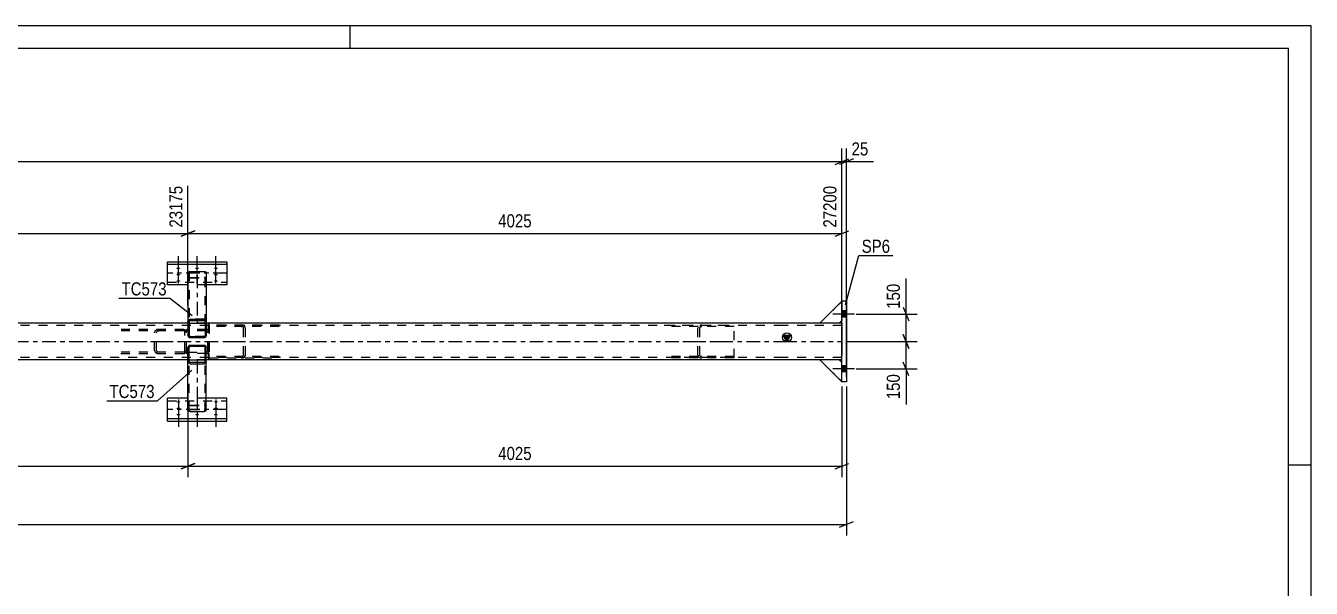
# Model space of a CAD drawing. Header units: millimetres. Extents: x -82 to 1107, y -663 to 178.
# Drawn here: x 826.1 to 1107, y 54.7 to 177.5 of the extents above; entities that cross this region are included whole.
import ezdxf

# ---------------------------------------------------------------- set-up
doc = ezdxf.new("R2010")
doc.units = ezdxf.units.MM
doc.linetypes.add('DXK_LINE_DOT2', pattern=[3.9198, 1.9599, -1.9599])
doc.linetypes.add('DXK_LINE_DOT3', pattern=[5.9187, 2.979, -0.9799, 0.9799, -0.9799])
doc.styles.add('Arial Narrow', font='ARIALN.TTF', dxfattribs={"height": 0.2})

# ---------------------------------------------------------------- blocks, each defined once
blk = doc.blocks.new('Unknown-348431369-1163')
at = {"color": 5, "linetype": 'Continuous'}
for p, q in [((1107.01, 177.55), (-81.99, 177.55)), ((897.01, 172.55), (897.01, 177.55)), ((1107.01, -663.45), (1107.01, 177.55)), ((1102.01, 172.55), (-76.99, 172.55)), ((1102.01, -658.45), (1102.01, 172.55)), ((1107.01, 81.55), (1102.01, 81.55))]:
    blk.add_line(p, q, dxfattribs=at)
blk = doc.blocks.new('Part-348431369-3609 - 3591')
at = {"color": 7, "linetype": 'DXK_LINE_DOT2'}
for p, q in [((860.64, 111.22), (846.91, 111.22)), ((860.64, 110.9), (846.91, 110.9)), ((854.34, 110.83), (854.27, 110.58)), ((854.27, 106.58), (854.27, 110.58)), ((854.71, 110.58), (854.75, 110.71)), ((854.71, 106.58), (854.71, 110.58)), ((855.15, 111.22), (854.82, 111.17)), ((854.98, 110.88), (855.15, 110.9)), ((860.64, 111.22), (860.9, 111.19)), ((860.64, 110.9), (860.81, 110.88)), ((860.81, 110.88), (860.9, 110.84)), ((860.9, 105.98), (860.9, 111.19)), ((860.64, 106.26), (846.91, 106.26)), ((846.91, 105.94), (860.64, 105.94)), ((854.27, 106.58), (854.34, 106.34)), ((854.75, 106.46), (854.71, 106.58)), ((854.82, 105.99), (855.15, 105.94)), ((855.15, 106.26), (854.98, 106.29)), ((860.81, 106.29), (860.64, 106.26)), ((860.64, 105.94), (860.9, 105.98)), ((860.9, 106.33), (860.81, 106.29))]:
    blk.add_line(p, q, dxfattribs=at)
at = {"color": 7, "linetype": 'DXK_LINE_DOT3'}
blk.add_line((849.66, 108.58), (857.9, 108.58), dxfattribs=at)
at = {"color": 7, "linetype": 'DXK_LINE_DOT2'}
for centre, radius, start, end in [((855.02, 110.4), 0.802, 104.5547, 147.5896), ((855.08, 110.49), 0.401, 104.5547, 147.5896), ((855.02, 106.77), 0.802, 212.4104, 255.4453), ((855.08, 106.68), 0.401, 212.4104, 255.4453)]:
    blk.add_arc(centre, radius, start, end, dxfattribs=at)
blk = doc.blocks.new('Part-348431369-3622 - 3591')
at = {"color": 7, "linetype": 'DXK_LINE_DOT2'}
for p, q in [((1003.84, 104.58), (999.64, 104.58)), ((999.64, 104.58), (1004.44, 99.78)), ((1004.44, 103.98), (1003.84, 104.58)), ((1004.44, 99.78), (1004.44, 103.98))]:
    blk.add_line(p, q, dxfattribs=at)
at = {"color": 7, "linetype": 'DXK_LINE_DOT3'}
for p, q in [((1004.44, 104.58), (999.64, 104.58)), ((999.64, 104.58), (1004.44, 99.78))]:
    blk.add_line(p, q, dxfattribs=at)
blk = doc.blocks.new('Part-348431369-3678 - 3591')
at = {"color": 2, "linetype": 'Continuous'}
for p, q in [((857.05, 120.95), (857.05, 126)), ((857.05, 126), (870.05, 126)), ((870.05, 125.4), (857.05, 125.4)), ((870.05, 126), (870.05, 120.95)), ((861.55, 120.95), (857.05, 120.95)), ((870.05, 120.95), (865.55, 120.95))]:
    blk.add_line(p, q, dxfattribs=at)
at = {"color": 7, "linetype": 'DXK_LINE_DOT3'}
blk.add_line((870.05, 123.48), (857.05, 123.48), dxfattribs=at)
at = {"color": 7, "linetype": 'DXK_LINE_DOT2'}
for p, q in [((857.05, 121.55), (870.05, 121.55)), ((865.55, 120.95), (861.55, 120.95))]:
    blk.add_line(p, q, dxfattribs=at)
blk = doc.blocks.new('Part-348431369-3625 - 3591')
at = {"color": 2, "linetype": 'Continuous'}
for p, q in [((1003.84, 104.58), (999.64, 104.58)), ((999.64, 104.58), (1004.44, 99.78)), ((1004.44, 103.98), (1003.84, 104.58))]:
    blk.add_line(p, q, dxfattribs=at)
at = {"color": 7, "linetype": 'DXK_LINE_DOT3'}
for p, q in [((1004.44, 104.58), (999.64, 104.58)), ((999.64, 104.58), (1004.44, 99.78))]:
    blk.add_line(p, q, dxfattribs=at)
at = {"color": 7, "linetype": 'DXK_LINE_DOT2'}
blk.add_line((1004.44, 99.78), (1004.44, 103.98), dxfattribs=at)
blk = doc.blocks.new('Part-348431369-3628 - 3591')
at = {"color": 7, "linetype": 'DXK_LINE_DOT2'}
for p, q in [((1003.84, 104.58), (999.64, 104.58)), ((999.64, 104.58), (1004.44, 99.78)), ((1004.44, 103.98), (1003.84, 104.58)), ((1004.44, 99.78), (1004.44, 103.98))]:
    blk.add_line(p, q, dxfattribs=at)
at = {"color": 7, "linetype": 'DXK_LINE_DOT3'}
for p, q in [((1004.44, 104.58), (999.64, 104.58)), ((999.64, 104.58), (1004.44, 99.78))]:
    blk.add_line(p, q, dxfattribs=at)
blk = doc.blocks.new('Part-348431369-3631 - 3591')
at = {"color": 7, "linetype": 'DXK_LINE_DOT2'}
for p, q in [((999.64, 112.58), (1004.44, 117.38)), ((1004.44, 117.38), (1004.44, 113.18)), ((1003.84, 112.58), (999.64, 112.58)), ((1004.44, 113.18), (1003.84, 112.58))]:
    blk.add_line(p, q, dxfattribs=at)
at = {"color": 7, "linetype": 'DXK_LINE_DOT3'}
for p, q in [((999.64, 112.58), (1004.44, 117.38)), ((1004.44, 112.58), (999.64, 112.58))]:
    blk.add_line(p, q, dxfattribs=at)
blk = doc.blocks.new('Part-348431369-3634 - 3591')
at = {"color": 2, "linetype": 'Continuous'}
for p, q in [((999.64, 112.58), (1004.44, 117.38)), ((1003.84, 112.58), (999.64, 112.58)), ((1004.44, 113.18), (1003.84, 112.58))]:
    blk.add_line(p, q, dxfattribs=at)
at = {"color": 7, "linetype": 'DXK_LINE_DOT3'}
for p, q in [((999.64, 112.58), (1004.44, 117.38)), ((1004.44, 112.58), (999.64, 112.58))]:
    blk.add_line(p, q, dxfattribs=at)
at = {"color": 7, "linetype": 'DXK_LINE_DOT2'}
blk.add_line((1004.44, 113.18), (1004.44, 117.38), dxfattribs=at)
blk = doc.blocks.new('Bolt-348431369-3721 - 3591')
at = {"linetype": 'Continuous'}
for points in [[(1004.44, 115.24), (1004.44, 113.92), (1005.44, 113.92), (1005.44, 115.24)], [(1004.44, 115.24), (1004.44, 113.92), (1005.44, 113.92), (1005.44, 115.24)], [(1004.44, 103.24), (1004.44, 101.92), (1005.44, 101.92), (1005.44, 103.24)], [(1004.44, 103.24), (1004.44, 101.92), (1005.44, 101.92), (1005.44, 103.24)]]:
    blk.add_hatch(color=1, dxfattribs=at).paths.add_polyline_path(points)
at = {"color": 1, "linetype": 'Continuous'}
for p, q in [((1005.44, 115.24), (1004.44, 115.24)), ((1005.44, 115.24), (1004.44, 115.24)), ((1007.2, 114.58), (1002.44, 114.58)), ((1007.2, 114.58), (1002.44, 114.58)), ((1005.44, 113.92), (1004.44, 113.92)), ((1005.44, 113.92), (1004.44, 113.92)), ((1007.2, 102.58), (1002.44, 102.58)), ((1007.2, 102.58), (1002.44, 102.58)), ((1005.44, 103.24), (1004.44, 103.24)), ((1005.44, 103.24), (1004.44, 103.24)), ((1005.44, 101.92), (1004.44, 101.92)), ((1005.44, 101.92), (1004.44, 101.92))]:
    blk.add_line(p, q, dxfattribs=at)
blk = doc.blocks.new('Part-348431369-3657 - 3591')
at = {"color": 7, "linetype": 'DXK_LINE_DOT2'}
for p, q in [((999.64, 112.58), (1004.44, 117.38)), ((1004.44, 117.38), (1004.44, 113.18)), ((1003.84, 112.58), (999.64, 112.58)), ((1004.44, 113.18), (1003.84, 112.58))]:
    blk.add_line(p, q, dxfattribs=at)
at = {"color": 7, "linetype": 'DXK_LINE_DOT3'}
for p, q in [((999.64, 112.58), (1004.44, 117.38)), ((1004.44, 112.58), (999.64, 112.58))]:
    blk.add_line(p, q, dxfattribs=at)
blk = doc.blocks.new('Part-348431369-3788 - 3591')
at = {"color": 7, "linetype": 'DXK_LINE_DOT2'}
for p, q in [((861.55, 104.21), (861.55, 104.58)), ((861.79, 104.58), (861.55, 104.58)), ((861.79, 93.47), (861.79, 104.58)), ((861.81, 104.58), (861.79, 104.58)), ((865.55, 104.58), (865.07, 104.58)), ((865.31, 93.47), (865.31, 104.58)), ((865.55, 104.21), (865.55, 104.58)), ((861.55, 94.51), (861.59, 94.57)), ((861.59, 94.57), (861.69, 94.63)), ((861.69, 94.63), (861.85, 94.66)), ((861.81, 94.54), (861.79, 94.51)), ((861.79, 93.47), (861.81, 93.44)), ((861.86, 94.57), (861.81, 94.54)), ((861.81, 93.44), (861.86, 93.41)), ((861.85, 94.66), (862.03, 94.68)), ((861.94, 94.59), (861.86, 94.57)), ((861.86, 93.41), (861.94, 93.4)), ((862.03, 94.59), (861.94, 94.59)), ((861.94, 93.4), (862.03, 93.39)), ((862.03, 94.68), (865.07, 94.68)), ((862.03, 94.59), (865.07, 94.59)), ((862.03, 93.39), (865.07, 93.39)), ((865.07, 94.68), (865.25, 94.66)), ((865.16, 94.59), (865.07, 94.59)), ((865.07, 93.39), (865.16, 93.4)), ((865.24, 94.57), (865.16, 94.59)), ((865.16, 93.4), (865.24, 93.41)), ((865.24, 94.57), (865.25, 94.56)), ((865.24, 93.41), (865.29, 93.44)), ((865.25, 94.66), (865.41, 94.63)), ((865.25, 94.56), (865.29, 94.54)), ((865.31, 94.51), (865.29, 94.54)), ((865.29, 93.44), (865.31, 93.47)), ((865.41, 94.63), (865.51, 94.57)), ((865.51, 94.57), (865.55, 94.51))]:
    blk.add_line(p, q, dxfattribs=at)
at = {"color": 2, "linetype": 'Continuous'}
for p, q in [((861.55, 93.47), (861.55, 104.21)), ((861.79, 104.58), (865.31, 104.58)), ((865.55, 93.47), (865.55, 104.21)), ((861.59, 93.41), (861.55, 93.47)), ((861.69, 93.36), (861.59, 93.41)), ((861.85, 93.32), (861.69, 93.36)), ((862.03, 93.31), (861.85, 93.32)), ((862.03, 93.31), (865.07, 93.31)), ((865.25, 93.32), (865.07, 93.31)), ((865.41, 93.36), (865.25, 93.32)), ((865.51, 93.41), (865.41, 93.36)), ((865.55, 93.47), (865.51, 93.41))]:
    blk.add_line(p, q, dxfattribs=at)
at = {"color": 7, "linetype": 'DXK_LINE_DOT3'}
blk.add_line((863.55, 104.58), (863.55, 93.99), dxfattribs=at)
blk = doc.blocks.new('Bolt-348431369-3715 - 3591')
at = {"linetype": 'Continuous'}
for points in [[(859.45, 124.73), (859.54, 124.73), (859.63, 124.72), (859.71, 124.7), (859.78, 124.68), (859.83, 124.65), (859.87, 124.62), (859.89, 124.59), (859.89, 124.56), (859.87, 124.53), (859.83, 124.5), (859.78, 124.48), (859.71, 124.46), (859.63, 124.44), (859.54, 124.43), (859.45, 124.43), (859.36, 124.43), (859.27, 124.44), (859.19, 124.46), (859.12, 124.48), (859.07, 124.5), (859.03, 124.53), (859.01, 124.56), (859.01, 124.59), (859.03, 124.62), (859.07, 124.65), (859.12, 124.68), (859.19, 124.7), (859.27, 124.72), (859.36, 124.73)], [(863.55, 124.73), (863.64, 124.73), (863.73, 124.72), (863.81, 124.7), (863.88, 124.68), (863.93, 124.65), (863.97, 124.62), (863.99, 124.59), (863.99, 124.56), (863.97, 124.53), (863.93, 124.5), (863.88, 124.48), (863.81, 124.46), (863.73, 124.44), (863.64, 124.43), (863.55, 124.43), (863.46, 124.43), (863.37, 124.44), (863.29, 124.46), (863.22, 124.48), (863.17, 124.5), (863.13, 124.53), (863.11, 124.56), (863.11, 124.59), (863.13, 124.62), (863.17, 124.65), (863.22, 124.68), (863.29, 124.7), (863.37, 124.72), (863.46, 124.73)], [(867.65, 124.73), (867.74, 124.73), (867.83, 124.72), (867.91, 124.7), (867.98, 124.68), (868.03, 124.65), (868.07, 124.62), (868.09, 124.59), (868.09, 124.56), (868.07, 124.53), (868.03, 124.5), (867.98, 124.48), (867.91, 124.46), (867.83, 124.44), (867.74, 124.43), (867.65, 124.43), (867.56, 124.43), (867.47, 124.44), (867.39, 124.46), (867.32, 124.48), (867.27, 124.5), (867.23, 124.53), (867.21, 124.56), (867.21, 124.59), (867.23, 124.62), (867.27, 124.65), (867.32, 124.68), (867.39, 124.7), (867.47, 124.72), (867.56, 124.73)], [(859.45, 123.33), (859.54, 123.32), (859.63, 123.31), (859.71, 123.3), (859.78, 123.28), (859.83, 123.25), (859.87, 123.22), (859.89, 123.19), (859.89, 123.16), (859.87, 123.13), (859.83, 123.1), (859.78, 123.08), (859.71, 123.05), (859.63, 123.04), (859.54, 123.03), (859.45, 123.03), (859.36, 123.03), (859.27, 123.04), (859.19, 123.05), (859.12, 123.08), (859.07, 123.1), (859.03, 123.13), (859.01, 123.16), (859.01, 123.19), (859.03, 123.22), (859.07, 123.25), (859.12, 123.28), (859.19, 123.3), (859.27, 123.31), (859.36, 123.32)], [(859.45, 121.92), (859.54, 121.92), (859.63, 121.91), (859.71, 121.9), (859.78, 121.87), (859.83, 121.85), (859.87, 121.82), (859.89, 121.79), (859.89, 121.76), (859.87, 121.73), (859.83, 121.7), (859.78, 121.67), (859.71, 121.65), (859.63, 121.64), (859.54, 121.63), (859.45, 121.62), (859.36, 121.63), (859.27, 121.64), (859.19, 121.65), (859.12, 121.67), (859.07, 121.7), (859.03, 121.73), (859.01, 121.76), (859.01, 121.79), (859.03, 121.82), (859.07, 121.85), (859.12, 121.87), (859.19, 121.9), (859.27, 121.91), (859.36, 121.92)], [(867.65, 123.33), (867.74, 123.32), (867.83, 123.31), (867.91, 123.3), (867.98, 123.28), (868.03, 123.25), (868.07, 123.22), (868.09, 123.19), (868.09, 123.16), (868.07, 123.13), (868.03, 123.1), (867.98, 123.08), (867.91, 123.05), (867.83, 123.04), (867.74, 123.03), (867.65, 123.03), (867.56, 123.03), (867.47, 123.04), (867.39, 123.05), (867.32, 123.08), (867.27, 123.1), (867.23, 123.13), (867.21, 123.16), (867.21, 123.19), (867.23, 123.22), (867.27, 123.25), (867.32, 123.28), (867.39, 123.3), (867.47, 123.31), (867.56, 123.32)], [(867.65, 121.92), (867.74, 121.92), (867.83, 121.91), (867.91, 121.9), (867.98, 121.87), (868.03, 121.85), (868.07, 121.82), (868.09, 121.79), (868.09, 121.76), (868.07, 121.73), (868.03, 121.7), (867.98, 121.67), (867.91, 121.65), (867.83, 121.64), (867.74, 121.63), (867.65, 121.62), (867.56, 121.63), (867.47, 121.64), (867.39, 121.65), (867.32, 121.67), (867.27, 121.7), (867.23, 121.73), (867.21, 121.76), (867.21, 121.79), (867.23, 121.82), (867.27, 121.85), (867.32, 121.87), (867.39, 121.9), (867.47, 121.91), (867.56, 121.92)]]:
    blk.add_hatch(color=1, dxfattribs=at).paths.add_polyline_path(points)
at = {"color": 1, "linetype": 'Continuous'}
for p, q in [((859.45, 124.09), (859.45, 127.21)), ((863.55, 124.09), (863.55, 127.21)), ((867.65, 124.09), (867.65, 127.21)), ((859.45, 122.69), (859.45, 125.81)), ((859.45, 121.28), (859.45, 124.4)), ((867.65, 122.69), (867.65, 125.81)), ((867.65, 121.28), (867.65, 124.4))]:
    blk.add_line(p, q, dxfattribs=at)
at = {"color": 1, "linetype": 'DXK_LINE_DOT2'}
blk.add_line((863.55, 121.28), (863.55, 124.4), dxfattribs=at)
blk = doc.blocks.new('Part-348431369-3731 - 3591')
at = {"color": 2, "linetype": 'Continuous'}
for p, q in [((861.55, 123.7), (861.59, 123.76)), ((861.55, 123.7), (861.55, 112.96)), ((861.59, 123.76), (861.69, 123.81)), ((861.69, 123.81), (861.85, 123.85)), ((861.85, 123.85), (862.03, 123.86)), ((862.03, 123.86), (865.07, 123.86)), ((865.07, 123.86), (865.25, 123.85)), ((865.25, 123.85), (865.41, 123.81)), ((865.41, 123.81), (865.51, 123.76)), ((865.51, 123.76), (865.55, 123.7)), ((865.55, 123.7), (865.55, 112.96)), ((861.79, 112.58), (865.31, 112.58))]:
    blk.add_line(p, q, dxfattribs=at)
at = {"color": 7, "linetype": 'DXK_LINE_DOT2'}
for p, q in [((861.81, 123.73), (861.79, 123.7)), ((861.79, 123.7), (861.79, 112.58)), ((861.86, 123.75), (861.81, 123.73)), ((861.94, 123.77), (861.86, 123.75)), ((862.03, 123.78), (861.94, 123.77)), ((862.03, 123.78), (865.07, 123.78)), ((865.16, 123.77), (865.07, 123.78)), ((865.24, 123.75), (865.16, 123.77)), ((865.29, 123.73), (865.24, 123.75)), ((865.31, 123.7), (865.29, 123.73)), ((865.31, 112.58), (865.31, 123.7)), ((861.59, 122.59), (861.55, 122.66)), ((861.69, 122.54), (861.59, 122.59)), ((861.85, 122.5), (861.69, 122.54)), ((861.79, 122.66), (861.81, 122.62)), ((861.81, 122.62), (861.86, 122.6)), ((862.03, 122.49), (861.85, 122.5)), ((861.86, 122.6), (861.94, 122.58)), ((861.94, 122.58), (862.03, 122.57)), ((862.03, 122.57), (865.07, 122.57)), ((862.03, 122.49), (865.07, 122.49)), ((865.07, 122.57), (865.16, 122.58)), ((865.25, 122.5), (865.07, 122.49)), ((865.16, 122.58), (865.24, 122.6)), ((865.24, 122.6), (865.29, 122.62)), ((865.41, 122.54), (865.25, 122.5)), ((865.29, 122.62), (865.31, 122.66)), ((865.51, 122.59), (865.41, 122.54)), ((865.55, 122.66), (865.51, 122.59)), ((861.55, 112.96), (861.55, 112.58)), ((861.79, 112.58), (861.55, 112.58)), ((861.81, 112.58), (861.79, 112.58)), ((865.55, 112.58), (865.31, 112.58)), ((865.55, 112.96), (865.55, 112.58))]:
    blk.add_line(p, q, dxfattribs=at)
at = {"color": 7, "linetype": 'DXK_LINE_DOT3'}
blk.add_line((863.55, 123.18), (863.55, 112.58), dxfattribs=at)
blk = doc.blocks.new('Part-348431369-10479 - 3591')
at = {"color": 2, "linetype": 'Continuous'}
for p, q in [((861.59, 113.14), (861.55, 112.96)), ((861.55, 112.96), (861.55, 109.92)), ((861.69, 113.3), (861.59, 113.14)), ((861.85, 113.4), (861.69, 113.3)), ((861.79, 112.96), (861.81, 113.05)), ((861.79, 112.96), (861.79, 112.96)), ((861.79, 112.96), (861.79, 109.92)), ((861.81, 113.05), (861.86, 113.13)), ((862.03, 113.44), (861.85, 113.4)), ((861.86, 113.13), (861.94, 113.18)), ((861.94, 113.18), (862.03, 113.2)), ((862.03, 113.44), (865.07, 113.44)), ((862.03, 113.44), (862.03, 113.44)), ((862.03, 113.2), (862.03, 113.2)), ((862.03, 113.2), (865.07, 113.2)), ((865.07, 113.44), (865.07, 113.44)), ((865.25, 113.4), (865.07, 113.44)), ((865.07, 113.2), (865.07, 113.2)), ((865.07, 113.2), (865.16, 113.18)), ((865.16, 113.18), (865.24, 113.13)), ((865.24, 113.13), (865.29, 113.05)), ((865.41, 113.3), (865.25, 113.4)), ((865.29, 113.05), (865.31, 112.96)), ((865.31, 112.96), (865.31, 112.96)), ((865.31, 112.96), (865.31, 109.92)), ((865.51, 113.14), (865.41, 113.3)), ((865.55, 112.96), (865.51, 113.14)), ((865.55, 112.96), (865.55, 109.92)), ((861.55, 109.92), (861.59, 109.74)), ((861.59, 109.74), (861.69, 109.58)), ((861.69, 109.58), (861.85, 109.48)), ((861.79, 109.92), (861.79, 109.92)), ((861.81, 109.83), (861.79, 109.92)), ((861.86, 109.75), (861.81, 109.83)), ((861.94, 109.7), (861.86, 109.75)), ((862.03, 109.68), (861.94, 109.7)), ((862.03, 109.68), (862.03, 109.68)), ((862.03, 109.68), (865.07, 109.68)), ((865.16, 109.7), (865.07, 109.68)), ((865.07, 109.68), (865.07, 109.68)), ((865.24, 109.75), (865.16, 109.7)), ((865.29, 109.83), (865.24, 109.75)), ((865.25, 109.48), (865.41, 109.58)), ((865.31, 109.92), (865.29, 109.83)), ((865.31, 109.92), (865.31, 109.92)), ((865.41, 109.58), (865.51, 109.74)), ((865.51, 109.74), (865.55, 109.92)), ((861.85, 109.48), (862.03, 109.44)), ((862.03, 109.44), (865.07, 109.44)), ((862.03, 109.44), (862.03, 109.44)), ((865.07, 109.44), (865.25, 109.48)), ((865.07, 109.44), (865.07, 109.44))]:
    blk.add_line(p, q, dxfattribs=at)
at = {"color": 7, "linetype": 'DXK_LINE_DOT2'}
for p, q in [((861.55, 112.96), (861.59, 113.14)), ((861.79, 112.58), (861.55, 112.58)), ((861.55, 112.58), (861.79, 112.58)), ((861.59, 113.14), (861.69, 113.3)), ((861.69, 113.3), (861.85, 113.4)), ((861.81, 113.05), (861.79, 112.96)), ((861.79, 112.96), (861.79, 112.96)), ((861.86, 113.13), (861.81, 113.05)), ((861.85, 113.4), (862.03, 113.44)), ((861.94, 113.18), (861.86, 113.13)), ((862.03, 113.2), (861.94, 113.18)), ((865.07, 113.44), (862.03, 113.44)), ((862.03, 113.2), (865.07, 113.2)), ((865.07, 113.44), (865.25, 113.4)), ((865.16, 113.18), (865.07, 113.2)), ((865.24, 113.13), (865.16, 113.18)), ((865.29, 113.05), (865.24, 113.13)), ((865.25, 113.4), (865.41, 113.3)), ((865.31, 112.96), (865.29, 113.05)), ((865.31, 112.96), (865.31, 112.96)), ((865.55, 112.58), (865.31, 112.58)), ((865.31, 112.58), (865.55, 112.58)), ((865.41, 113.3), (865.51, 113.14)), ((865.51, 113.14), (865.55, 112.96)), ((861.59, 109.74), (861.55, 109.92)), ((861.79, 109.92), (861.81, 109.83)), ((861.81, 109.83), (861.86, 109.75)), ((861.86, 109.75), (861.94, 109.7)), ((861.94, 109.7), (862.03, 109.68)), ((865.07, 109.68), (862.03, 109.68)), ((865.07, 109.68), (865.16, 109.7)), ((865.16, 109.7), (865.24, 109.75)), ((865.24, 109.75), (865.29, 109.83)), ((865.29, 109.83), (865.31, 109.92)), ((865.55, 109.92), (865.51, 109.74)), ((862.03, 109.44), (861.85, 109.48)), ((862.03, 109.44), (865.07, 109.44)), ((865.25, 109.48), (865.07, 109.44))]:
    blk.add_line(p, q, dxfattribs=at)
for centre, start, end in [((862.03, 109.92), 202.5, 247.5), ((865.07, 109.92), 292.5, 337.5)]:
    blk.add_arc(centre, 0.48, start, end, dxfattribs=at)
blk = doc.blocks.new('Part-348431369-3757 - 3591')
at = {"color": 2, "linetype": 'Continuous'}
for p, q in [((1004.44, 99.78), (1004.44, 117.38)), ((1005.44, 117.38), (1004.44, 117.38)), ((1005.44, 117.38), (1005.44, 99.78)), ((1005.44, 99.78), (1004.44, 99.78))]:
    blk.add_line(p, q, dxfattribs=at)
at = {"color": 7, "linetype": 'DXK_LINE_DOT3'}
blk.add_line((1004.94, 108.58), (1004.94, 108.58), dxfattribs=at)
blk = doc.blocks.new('Part-348431369-3760 - 3591')
at = {"color": 7, "linetype": 'DXK_LINE_DOT2'}
for p, q in [((965.59, 112.18), (980.9, 112.18)), ((980.9, 111.86), (965.59, 111.86)), ((973.01, 111.79), (972.95, 111.54)), ((972.95, 105.62), (972.95, 111.54)), ((973.39, 111.54), (973.42, 111.67)), ((973.39, 105.62), (973.39, 111.54)), ((973.83, 112.18), (973.49, 112.13)), ((973.66, 111.84), (973.83, 111.86)), ((980.9, 104.98), (980.9, 112.18)), ((980.9, 105.3), (965.59, 105.3)), ((980.9, 104.98), (965.59, 104.98)), ((972.95, 105.62), (973.01, 105.38)), ((973.42, 105.5), (973.39, 105.62)), ((973.49, 105.03), (973.83, 104.98)), ((973.83, 105.3), (973.66, 105.33))]:
    blk.add_line(p, q, dxfattribs=at)
at = {"color": 7, "linetype": 'DXK_LINE_DOT3'}
blk.add_line((969.65, 108.58), (977.89, 108.58), dxfattribs=at)
at = {"color": 7, "linetype": 'DXK_LINE_DOT2'}
for centre, radius, start, end in [((973.76, 111.45), 0.401, 104.5555, 147.5908), ((973.69, 105.81), 0.802, 212.4092, 255.4445), ((973.76, 105.72), 0.401, 212.4092, 255.4445)]:
    blk.add_arc(centre, radius, start, end, dxfattribs=at)
blk = doc.blocks.new('Part-348431369-3805 - 3591')
at = {"linetype": 'Continuous'}
blk.add_hatch(color=2, dxfattribs=at).paths.add_polyline_path([(992.44, 108.58), (991.64, 109.98), (993.24, 109.98)])
at = {"color": 2, "linetype": 'Continuous'}
for p, q in [((861.55, 112.58), (625.54, 112.58)), ((991.54, 112.58), (865.55, 112.58)), ((999.64, 112.58), (991.64, 112.58)), ((1004.44, 112.58), (1003.84, 112.58)), ((992.44, 108.58), (991.64, 109.98)), ((991.64, 109.98), (993.24, 109.98)), ((993.24, 109.98), (992.44, 108.58)), ((1004.44, 111.62), (1004.44, 105.54)), ((861.55, 104.58), (625.54, 104.58)), ((991.54, 104.58), (865.55, 104.58)), ((999.64, 104.58), (991.64, 104.58)), ((1004.44, 104.58), (1003.84, 104.58))]:
    blk.add_line(p, q, dxfattribs=at)
at = {"color": 7, "linetype": 'DXK_LINE_DOT2'}
for p, q in [((865.55, 112.58), (861.55, 112.58)), ((1003.84, 112.58), (999.64, 112.58)), ((1004.44, 112.58), (1004.44, 111.62)), ((1004.44, 112.58), (1004.44, 112.3)), ((991.54, 112.1), (12.9, 112.1)), ((1004.44, 112.1), (991.64, 112.1)), ((991.54, 105.06), (12.9, 105.06)), ((865.55, 104.58), (861.55, 104.58)), ((1004.44, 105.06), (991.64, 105.06)), ((1003.84, 104.58), (999.64, 104.58)), ((1004.44, 104.58), (1004.44, 105.54))]:
    blk.add_line(p, q, dxfattribs=at)
at = {"color": 7, "linetype": 'DXK_LINE_DOT3'}
for p, q in [((12.9, 108.58), (991.54, 108.58)), ((991.64, 108.58), (1004.44, 108.58))]:
    blk.add_line(p, q, dxfattribs=at)
at = {"color": 2, "linetype": 'Continuous'}
blk.add_circle((992.44, 109.48), 1, dxfattribs=at)
blk = doc.blocks.new('Part-348431369-3808 - 3591')
at = {"color": 7, "linetype": 'DXK_LINE_DOT2'}
for p, q in [((860.95, 110.83), (860.9, 110.58)), ((860.9, 106.58), (860.9, 110.58)), ((861.22, 110.58), (861.24, 110.71)), ((861.22, 106.58), (861.22, 110.58)), ((861.54, 111.22), (861.3, 111.17)), ((861.42, 110.88), (861.54, 110.9)), ((865.54, 111.22), (861.54, 111.22)), ((865.54, 110.9), (861.54, 110.9)), ((865.79, 111.17), (865.54, 111.22)), ((865.54, 110.9), (865.66, 110.88)), ((865.84, 110.71), (865.86, 110.58)), ((865.86, 106.58), (865.86, 110.58)), ((866.18, 110.58), (866.13, 110.83)), ((866.18, 106.58), (866.18, 110.58)), ((860.9, 106.58), (860.95, 106.34)), ((861.24, 106.46), (861.22, 106.58)), ((861.3, 105.99), (861.54, 105.94)), ((861.54, 106.26), (861.42, 106.29)), ((861.54, 106.26), (865.54, 106.26)), ((865.54, 105.94), (861.54, 105.94)), ((865.66, 106.29), (865.54, 106.26)), ((865.54, 105.94), (865.79, 105.99)), ((865.86, 106.58), (865.84, 106.46)), ((866.13, 106.34), (866.18, 106.58))]:
    blk.add_line(p, q, dxfattribs=at)
for centre, radius, start, end in [((861.54, 110.58), 0.64, 112.5, 157.5), ((861.54, 110.58), 0.32, 112.5, 157.5), ((865.54, 110.58), 0.32, 22.5, 67.5), ((865.54, 110.58), 0.64, 22.5, 67.5), ((861.54, 106.58), 0.64, 202.5, 247.5), ((861.54, 106.58), 0.32, 202.5, 247.5), ((865.54, 106.58), 0.32, 292.5, 337.5), ((865.54, 106.58), 0.64, 292.5, 337.5)]:
    blk.add_arc(centre, radius, start, end, dxfattribs=at)
blk = doc.blocks.new('Part-348431369-3825 - 3591')
at = {"color": 2, "linetype": 'Continuous'}
for p, q in [((857.05, 91.17), (857.05, 96.21)), ((861.55, 96.21), (857.05, 96.21)), ((870.05, 96.21), (865.55, 96.21)), ((870.05, 91.17), (870.05, 96.21)), ((857.05, 91.77), (870.05, 91.77)), ((857.05, 91.17), (870.05, 91.17))]:
    blk.add_line(p, q, dxfattribs=at)
at = {"color": 7, "linetype": 'DXK_LINE_DOT2'}
for p, q in [((857.05, 95.61), (870.05, 95.61)), ((865.55, 96.21), (861.55, 96.21))]:
    blk.add_line(p, q, dxfattribs=at)
at = {"color": 7, "linetype": 'DXK_LINE_DOT3'}
blk.add_line((870.05, 93.69), (857.05, 93.69), dxfattribs=at)
blk = doc.blocks.new('Bolt-348431369-3826 - 3591')
at = {"linetype": 'Continuous'}
for points in [[(859.45, 95.24), (859.36, 95.25), (859.27, 95.26), (859.19, 95.27), (859.12, 95.29), (859.07, 95.32), (859.03, 95.35), (859.01, 95.38), (859.01, 95.41), (859.03, 95.44), (859.07, 95.47), (859.12, 95.49), (859.19, 95.52), (859.27, 95.53), (859.36, 95.54), (859.45, 95.54), (859.54, 95.54), (859.63, 95.53), (859.71, 95.52), (859.78, 95.49), (859.83, 95.47), (859.87, 95.44), (859.89, 95.41), (859.89, 95.38), (859.87, 95.35), (859.83, 95.32), (859.78, 95.29), (859.71, 95.27), (859.63, 95.26), (859.54, 95.25)], [(867.65, 95.24), (867.56, 95.25), (867.47, 95.26), (867.39, 95.27), (867.32, 95.29), (867.27, 95.32), (867.23, 95.35), (867.21, 95.38), (867.21, 95.41), (867.23, 95.44), (867.27, 95.47), (867.32, 95.49), (867.39, 95.52), (867.47, 95.53), (867.56, 95.54), (867.65, 95.54), (867.74, 95.54), (867.83, 95.53), (867.91, 95.52), (867.98, 95.49), (868.03, 95.47), (868.07, 95.44), (868.09, 95.41), (868.09, 95.38), (868.07, 95.35), (868.03, 95.32), (867.98, 95.29), (867.91, 95.27), (867.83, 95.26), (867.74, 95.25)], [(859.45, 93.84), (859.36, 93.84), (859.27, 93.85), (859.19, 93.87), (859.12, 93.89), (859.07, 93.92), (859.03, 93.94), (859.01, 93.98), (859.01, 94.01), (859.03, 94.04), (859.07, 94.07), (859.12, 94.09), (859.19, 94.11), (859.27, 94.13), (859.36, 94.14), (859.45, 94.14), (859.54, 94.14), (859.63, 94.13), (859.71, 94.11), (859.78, 94.09), (859.83, 94.07), (859.87, 94.04), (859.89, 94.01), (859.89, 93.98), (859.87, 93.94), (859.83, 93.92), (859.78, 93.89), (859.71, 93.87), (859.63, 93.85), (859.54, 93.84)], [(859.45, 92.44), (859.36, 92.44), (859.27, 92.45), (859.19, 92.47), (859.12, 92.49), (859.07, 92.51), (859.03, 92.54), (859.01, 92.57), (859.01, 92.6), (859.03, 92.64), (859.07, 92.66), (859.12, 92.69), (859.19, 92.71), (859.27, 92.73), (859.36, 92.74), (859.45, 92.74), (859.54, 92.74), (859.63, 92.73), (859.71, 92.71), (859.78, 92.69), (859.83, 92.66), (859.87, 92.64), (859.89, 92.6), (859.89, 92.57), (859.87, 92.54), (859.83, 92.51), (859.78, 92.49), (859.71, 92.47), (859.63, 92.45), (859.54, 92.44)], [(863.55, 92.44), (863.46, 92.44), (863.37, 92.45), (863.29, 92.47), (863.22, 92.49), (863.17, 92.51), (863.13, 92.54), (863.11, 92.57), (863.11, 92.6), (863.13, 92.64), (863.17, 92.66), (863.22, 92.69), (863.29, 92.71), (863.37, 92.73), (863.46, 92.74), (863.55, 92.74), (863.64, 92.74), (863.73, 92.73), (863.81, 92.71), (863.88, 92.69), (863.93, 92.66), (863.97, 92.64), (863.99, 92.6), (863.99, 92.57), (863.97, 92.54), (863.93, 92.51), (863.88, 92.49), (863.81, 92.47), (863.73, 92.45), (863.64, 92.44)], [(867.65, 93.84), (867.56, 93.84), (867.47, 93.85), (867.39, 93.87), (867.32, 93.89), (867.27, 93.92), (867.23, 93.94), (867.21, 93.98), (867.21, 94.01), (867.23, 94.04), (867.27, 94.07), (867.32, 94.09), (867.39, 94.11), (867.47, 94.13), (867.56, 94.14), (867.65, 94.14), (867.74, 94.14), (867.83, 94.13), (867.91, 94.11), (867.98, 94.09), (868.03, 94.07), (868.07, 94.04), (868.09, 94.01), (868.09, 93.98), (868.07, 93.94), (868.03, 93.92), (867.98, 93.89), (867.91, 93.87), (867.83, 93.85), (867.74, 93.84)], [(867.65, 92.44), (867.56, 92.44), (867.47, 92.45), (867.39, 92.47), (867.32, 92.49), (867.27, 92.51), (867.23, 92.54), (867.21, 92.57), (867.21, 92.6), (867.23, 92.64), (867.27, 92.66), (867.32, 92.69), (867.39, 92.71), (867.47, 92.73), (867.56, 92.74), (867.65, 92.74), (867.74, 92.74), (867.83, 92.73), (867.91, 92.71), (867.98, 92.69), (868.03, 92.66), (868.07, 92.64), (868.09, 92.6), (868.09, 92.57), (868.07, 92.54), (868.03, 92.51), (867.98, 92.49), (867.91, 92.47), (867.83, 92.45), (867.74, 92.44)]]:
    blk.add_hatch(color=1, dxfattribs=at).paths.add_polyline_path(points)
at = {"color": 1, "linetype": 'Continuous'}
for p, q in [((859.45, 95.88), (859.45, 92.76)), ((867.65, 95.88), (867.65, 92.76)), ((859.45, 94.48), (859.45, 91.36)), ((859.45, 93.08), (859.45, 89.96)), ((863.55, 93.08), (863.55, 89.96)), ((867.65, 94.48), (867.65, 91.36)), ((867.65, 93.08), (867.65, 89.96))]:
    blk.add_line(p, q, dxfattribs=at)
at = {"color": 1, "linetype": 'DXK_LINE_DOT2'}
blk.add_line((863.55, 95.88), (863.55, 92.76), dxfattribs=at)
blk = doc.blocks.new('Part-348431369-3846 - 3591')
at = {"color": 7, "linetype": 'DXK_LINE_DOT2'}
for p, q in [((866.18, 112.18), (866.18, 104.98)), ((881.49, 112.18), (866.18, 112.18)), ((881.49, 111.86), (866.18, 111.86)), ((873.58, 112.13), (873.25, 112.18)), ((873.25, 111.86), (873.41, 111.84)), ((873.65, 111.67), (873.69, 111.54)), ((873.69, 105.62), (873.69, 111.54)), ((874.12, 111.54), (874.06, 111.79)), ((874.12, 105.62), (874.12, 111.54)), ((881.49, 105.3), (866.18, 105.3)), ((866.18, 104.98), (881.49, 104.98)), ((873.41, 105.33), (873.25, 105.3)), ((873.25, 104.98), (873.58, 105.03)), ((873.69, 105.62), (873.65, 105.5)), ((874.06, 105.38), (874.12, 105.62))]:
    blk.add_line(p, q, dxfattribs=at)
at = {"color": 7, "linetype": 'DXK_LINE_DOT3'}
blk.add_line((869.18, 108.58), (877.42, 108.58), dxfattribs=at)
at = {"color": 7, "linetype": 'DXK_LINE_DOT2'}
for centre, radius, start, end in [((873.31, 111.45), 0.401, 32.4104, 75.4453), ((873.38, 111.36), 0.802, 32.4104, 75.4453), ((873.31, 105.72), 0.401, 284.5547, 327.5896), ((873.38, 105.81), 0.802, 284.5547, 327.5896)]:
    blk.add_arc(centre, radius, start, end, dxfattribs=at)
blk = doc.blocks.new('Part-348431369-3850 - 3591')
at = {"color": 7, "linetype": 'DXK_LINE_DOT2'}
for p, q in [((866.18, 112.42), (865.94, 112.42)), ((865.94, 112.42), (865.94, 111.22)), ((866.18, 111.22), (866.18, 112.42)), ((865.94, 111.22), (866.18, 111.22))]:
    blk.add_line(p, q, dxfattribs=at)
at = {"color": 7, "linetype": 'DXK_LINE_DOT3'}
blk.add_line((866.06, 111.82), (866.06, 111.82), dxfattribs=at)
blk = doc.blocks.new('Part-348431369-3851 - 3591')
at = {"color": 7, "linetype": 'DXK_LINE_DOT2'}
for p, q in [((866.18, 105.94), (865.94, 105.94)), ((865.94, 105.94), (865.94, 104.74)), ((865.94, 104.74), (866.18, 104.74)), ((866.18, 104.74), (866.18, 105.94))]:
    blk.add_line(p, q, dxfattribs=at)
at = {"color": 7, "linetype": 'DXK_LINE_DOT3'}
blk.add_line((866.06, 105.34), (866.06, 105.34), dxfattribs=at)
blk = doc.blocks.new('Part-348431369-10480 - 3591')
at = {"color": 2, "linetype": 'Continuous'}
for p, q in [((861.59, 107.43), (861.55, 107.25)), ((861.55, 104.21), (861.55, 107.25)), ((861.69, 107.58), (861.59, 107.43)), ((861.85, 107.69), (861.69, 107.58)), ((861.81, 107.34), (861.79, 107.25)), ((861.79, 104.21), (861.79, 107.25)), ((861.86, 107.41), (861.81, 107.34)), ((862.03, 107.73), (861.85, 107.69)), ((861.94, 107.47), (861.86, 107.41)), ((862.03, 107.49), (861.94, 107.47)), ((865.07, 107.73), (862.03, 107.73)), ((865.07, 107.49), (862.03, 107.49)), ((865.25, 107.69), (865.07, 107.73)), ((865.16, 107.47), (865.07, 107.49)), ((865.24, 107.41), (865.16, 107.47)), ((865.29, 107.34), (865.24, 107.41)), ((865.41, 107.58), (865.25, 107.69)), ((865.31, 107.25), (865.29, 107.34)), ((865.31, 104.21), (865.31, 107.25)), ((865.51, 107.43), (865.41, 107.58)), ((865.55, 107.25), (865.51, 107.43)), ((865.55, 104.21), (865.55, 107.25)), ((861.59, 104.02), (861.55, 104.21)), ((861.69, 103.87), (861.59, 104.02)), ((861.79, 104.21), (861.81, 104.11)), ((861.81, 104.11), (861.86, 104.04)), ((861.86, 104.04), (861.94, 103.98)), ((861.94, 103.98), (862.03, 103.97)), ((865.07, 103.97), (862.03, 103.97)), ((865.07, 103.97), (865.16, 103.98)), ((865.16, 103.98), (865.24, 104.04)), ((865.24, 104.04), (865.29, 104.11)), ((865.29, 104.11), (865.31, 104.21)), ((865.51, 104.02), (865.41, 103.87)), ((865.55, 104.21), (865.51, 104.02)), ((861.85, 103.76), (861.69, 103.87)), ((862.03, 103.73), (861.85, 103.76)), ((862.03, 103.73), (865.07, 103.73)), ((865.07, 103.73), (865.25, 103.76)), ((865.07, 103.72), (865.07, 103.73)), ((865.41, 103.87), (865.25, 103.76))]:
    blk.add_line(p, q, dxfattribs=at)
at = {"color": 7, "linetype": 'DXK_LINE_DOT2'}
for p, q in [((861.55, 107.25), (861.59, 107.43)), ((861.85, 107.69), (862.03, 107.73)), ((865.07, 107.73), (865.25, 107.69)), ((865.51, 107.43), (865.55, 107.25)), ((861.79, 104.58), (861.55, 104.58)), ((865.55, 104.58), (865.31, 104.58)), ((862.03, 103.73), (865.07, 103.72)), ((865.25, 103.76), (865.07, 103.72))]:
    blk.add_line(p, q, dxfattribs=at)
for centre, start, end in [((862.03, 107.25), 112.5, 157.5), ((865.07, 107.25), 22.5, 67.5)]:
    blk.add_arc(centre, 0.48, start, end, dxfattribs=at)
blk = doc.blocks.new('StraightDimension-348431369-3902 - 3591')
at = {"color": 7, "linetype": 'Continuous'}
for p, q in [((861.55, 98.34), (861.55, 78.94)), ((1004.44, 98.78), (1004.44, 78.94)), ((863.05, 81.94), (860.05, 80.74)), ((1002.94, 80.74), (1005.94, 81.94)), ((861.55, 81.34), (1004.44, 81.34))]:
    blk.add_line(p, q, dxfattribs=at)
at = {"color": 0}
blk.add_wipeout([(937.25, 82.09), (937.25, 86.29), (928.74, 86.29), (928.74, 82.09)], dxfattribs=at)
at = {"color": 3, "style": 'Arial Narrow'}
blk.add_text('4025', height=2.863, dxfattribs=at).set_placement((929.34, 82.69))
blk = doc.blocks.new('StraightDimension-348431369-10660 - 3591')
at = {"color": 7, "linetype": 'Continuous'}
for p, q in [((1004.44, 100.78), (1004.44, 150.71)), ((0, 147.86), (1004.44, 147.86)), ((1002.94, 147.26), (1005.94, 148.46))]:
    blk.add_line(p, q, dxfattribs=at)
blk = doc.blocks.new('StraightDimension-348431369-3890 - 3591')
at = {"color": 7, "linetype": 'Continuous'}
for p, q in [((621.54, 98.34), (621.54, 78.94)), ((861.55, 98.34), (861.55, 78.94)), ((623.04, 81.94), (620.04, 80.74)), ((860.05, 80.74), (863.05, 81.94)), ((621.54, 81.34), (861.55, 81.34))]:
    blk.add_line(p, q, dxfattribs=at)
at = {"color": 0}
blk.add_wipeout([(745.8, 82.09), (745.8, 86.29), (737.29, 86.29), (737.29, 82.09)], dxfattribs=at)
at = {"color": 3, "style": 'Arial Narrow'}
blk.add_text('6000', height=2.863, dxfattribs=at).set_placement((737.89, 82.69))
blk = doc.blocks.new('StraightDimension-348431369-3963 - 3591')
at = {"color": 7, "linetype": 'Continuous'}
for p, q in [((861.55, 116.42), (861.55, 142.59)), ((1004.44, 118.38), (1004.44, 142.59)), ((863.05, 132.75), (860.05, 131.55)), ((861.55, 132.15), (1004.44, 132.15)), ((1002.94, 131.55), (1005.94, 132.75))]:
    blk.add_line(p, q, dxfattribs=at)
at = {"color": 0, "linetype": 'Continuous'}
blk.add_wipeout([(1003.84, 143.19), (999.64, 143.19), (999.64, 132.85), (1003.84, 132.85)], dxfattribs=at)
at = {"color": 0}
blk.add_wipeout([(937.25, 132.9), (937.25, 137.1), (928.74, 137.1), (928.74, 132.9)], dxfattribs=at)
at = {"color": 3, "linetype": 'Continuous', "style": 'Arial Narrow'}
blk.add_text('27200', height=2.863, rotation=90.0002, dxfattribs=at).set_placement((1003.24, 133.45))
at = {"color": 3, "style": 'Arial Narrow'}
blk.add_text('4025', height=2.863, dxfattribs=at).set_placement((929.34, 133.5))
blk = doc.blocks.new('StraightDimension-348431369-4006 - 3591')
at = {"color": 7, "linetype": 'Continuous'}
for p, q in [((621.54, 118.38), (621.54, 142.59)), ((861.55, 116.42), (861.55, 142.59)), ((623.04, 132.75), (620.04, 131.55)), ((621.54, 132.15), (861.55, 132.15)), ((860.05, 131.55), (863.05, 132.75))]:
    blk.add_line(p, q, dxfattribs=at)
at = {"color": 0, "linetype": 'Continuous'}
blk.add_wipeout([(860.95, 143.19), (856.75, 143.19), (856.75, 132.85), (860.95, 132.85)], dxfattribs=at)
at = {"color": 0}
blk.add_wipeout([(745.8, 132.9), (745.8, 137.1), (737.29, 137.1), (737.29, 132.9)], dxfattribs=at)
at = {"color": 3, "linetype": 'Continuous', "style": 'Arial Narrow'}
blk.add_text('23175', height=2.863, rotation=90.0002, dxfattribs=at).set_placement((860.35, 133.45))
at = {"color": 3, "style": 'Arial Narrow'}
blk.add_text('6000', height=2.863, dxfattribs=at).set_placement((737.89, 133.5))
blk = doc.blocks.new('StraightDimension-348431369-4084 - 3591')
at = {"color": 7, "linetype": 'Continuous'}
for p, q in [((1005.44, 98.78), (1005.44, 66.23)), ((-1, 68.63), (1005.44, 68.63)), ((1003.94, 68.03), (1006.94, 69.23))]:
    blk.add_line(p, q, dxfattribs=at)
blk = doc.blocks.new('StraightDimension-348431369-10659 - 3591')
at = {"color": 7, "linetype": 'Continuous'}
for p, q in [((1004.44, 100.78), (1004.44, 150.71)), ((1005.44, 100.78), (1005.44, 150.71)), ((1002.94, 147.26), (1005.94, 148.46)), ((1006.94, 148.46), (1003.94, 147.26)), ((1004.44, 147.86), (1005.44, 147.86))]:
    blk.add_line(p, q, dxfattribs=at)
at = {"color": 0}
blk.add_wipeout([(1010.82, 148.61), (1010.82, 152.81), (1005.96, 152.81), (1005.96, 148.61)], dxfattribs=at)
at = {"color": 7, "linetype": 'Continuous'}
blk.add_line((1005.44, 147.86), (1011.34, 147.86), dxfattribs=at)
blk.add_line((1005.44, 147.86), (1011.34, 147.86), dxfattribs=at)
at = {"color": 3, "style": 'Arial Narrow'}
blk.add_text('25', height=2.863, dxfattribs=at).set_placement((1006.56, 149.21))
blk = doc.blocks.new('StraightDimension-348431369-16284 - 3591')
at = {"color": 7, "linetype": 'Continuous'}
for p, q in [((1017.86, 116.08), (1019.06, 113.08)), ((1007.53, 114.58), (1020.86, 114.58)), ((1018.46, 108.58), (1018.46, 114.58)), ((1019.06, 107.08), (1017.86, 110.08)), ((1005.44, 108.58), (1020.86, 108.58))]:
    blk.add_line(p, q, dxfattribs=at)
at = {"color": 0}
blk.add_wipeout([(1017.71, 121.79), (1013.51, 121.79), (1013.51, 115.11), (1017.71, 115.11)], dxfattribs=at)
at = {"color": 7, "linetype": 'Continuous'}
blk.add_line((1018.46, 114.58), (1018.46, 122.32), dxfattribs=at)
blk.add_line((1018.46, 114.58), (1018.46, 122.32), dxfattribs=at)
at = {"color": 3, "style": 'Arial Narrow'}
blk.add_text('150', height=2.863, rotation=90.0002, dxfattribs=at).set_placement((1017.11, 115.71))
blk = doc.blocks.new('StraightDimension-348431369-16285 - 3591')
at = {"color": 7, "linetype": 'Continuous'}
for p, q in [((1017.86, 110.08), (1019.06, 107.08)), ((1005.44, 108.58), (1020.86, 108.58)), ((1018.46, 102.58), (1018.46, 108.58)), ((1019.06, 101.08), (1017.86, 104.08)), ((1007.53, 102.58), (1020.86, 102.58))]:
    blk.add_line(p, q, dxfattribs=at)
at = {"color": 0}
blk.add_wipeout([(1017.71, 102.06), (1013.51, 102.06), (1013.51, 95.37), (1017.71, 95.37)], dxfattribs=at)
at = {"color": 7, "linetype": 'Continuous'}
blk.add_line((1018.46, 102.58), (1018.46, 94.85), dxfattribs=at)
blk.add_line((1018.46, 102.58), (1018.46, 94.85), dxfattribs=at)
at = {"color": 3, "style": 'Arial Narrow'}
blk.add_text('150', height=2.863, rotation=90.0002, dxfattribs=at).set_placement((1017.11, 95.97))
blk = doc.blocks.new('Mark-348431369-3753 - 3591')
at = {"color": 0}
blk.add_wipeout([(1014.97, 127.95), (1014.97, 130.95), (1008.76, 130.95), (1008.76, 127.95)], dxfattribs=at)
blk.add_wipeout([(1014.97, 127.95), (1014.97, 130.95), (1008.76, 130.95), (1008.76, 127.95)], dxfattribs=at)
at = {"color": 30, "linetype": 'Continuous'}
for p, q in [((1005.2, 116.57), (1008.16, 127.35)), ((1008.16, 127.35), (1015.57, 127.35))]:
    blk.add_line(p, q, dxfattribs=at)
at = {"color": 3, "style": 'Arial Narrow'}
blk.add_text('SP6', height=2.863, dxfattribs=at).set_placement((1008.76, 127.95))
blk = doc.blocks.new('Mark-348431369-3727 - 3591')
at = {"color": 0}
blk.add_wipeout([(856.89, 118.64), (856.89, 121.64), (847.03, 121.64), (847.03, 118.64)], dxfattribs=at)
blk.add_wipeout([(856.89, 118.64), (856.89, 121.64), (847.03, 121.64), (847.03, 118.64)], dxfattribs=at)
at = {"color": 30, "linetype": 'Continuous'}
for p in [(846.43, 118.04), (862.44, 114.22)]:
    blk.add_line(p, (857.49, 118.04), dxfattribs=at)
at = {"color": 3, "style": 'Arial Narrow'}
blk.add_text('TC573', height=2.863, dxfattribs=at).set_placement((847.03, 118.64))
blk = doc.blocks.new('Mark-348431369-3784 - 3591')
at = {"color": 0}
blk.add_wipeout([(854.26, 96.23), (854.26, 99.23), (844.4, 99.23), (844.4, 96.23)], dxfattribs=at)
blk.add_wipeout([(854.26, 96.23), (854.26, 99.23), (844.4, 99.23), (844.4, 96.23)], dxfattribs=at)
at = {"color": 30, "linetype": 'Continuous'}
for p in [(862.36, 102.32), (843.8, 95.63)]:
    blk.add_line(p, (854.86, 95.63), dxfattribs=at)
at = {"color": 3, "style": 'Arial Narrow'}
blk.add_text('TC573', height=2.863, dxfattribs=at).set_placement((844.4, 96.23))

msp = doc.modelspace()

# ---------------------------------------------------------------- block references
for name in ['Unknown-348431369-1163', 'Bolt-348431369-3715 - 3591', 'Part-348431369-3678 - 3591', 'Part-348431369-3731 - 3591', 'Part-348431369-3631 - 3591', 'Part-348431369-3634 - 3591', 'Part-348431369-3657 - 3591', 'Bolt-348431369-3721 - 3591', 'Part-348431369-3757 - 3591', 'Part-348431369-3805 - 3591', 'Part-348431369-10479 - 3591', 'Part-348431369-3850 - 3591', 'Part-348431369-3609 - 3591', 'Part-348431369-3808 - 3591', 'Part-348431369-3846 - 3591', 'Part-348431369-3760 - 3591', 'Part-348431369-10480 - 3591', 'Part-348431369-3788 - 3591', 'Part-348431369-3851 - 3591', 'Part-348431369-3622 - 3591', 'Part-348431369-3625 - 3591', 'Part-348431369-3628 - 3591', 'Part-348431369-3825 - 3591', 'Bolt-348431369-3826 - 3591']:
    msp.add_blockref(name, (0, 0))

# ---------------------------------------------------------------- next in the draw order: block references
for name in ['StraightDimension-348431369-10660 - 3591', 'StraightDimension-348431369-3902 - 3591']:
    msp.add_blockref(name, (0, 0))

# ---------------------------------------------------------------- next in the draw order: block references
for name in ['StraightDimension-348431369-3963 - 3591', 'StraightDimension-348431369-3890 - 3591']:
    msp.add_blockref(name, (0, 0))

# ---------------------------------------------------------------- next in the draw order: block references
for name in ['StraightDimension-348431369-10659 - 3591', 'StraightDimension-348431369-4006 - 3591', 'StraightDimension-348431369-4084 - 3591']:
    msp.add_blockref(name, (0, 0))

# ---------------------------------------------------------------- next in the draw order: block references
for name in ['Mark-348431369-3727 - 3591', 'StraightDimension-348431369-16284 - 3591', 'Mark-348431369-3784 - 3591']:
    msp.add_blockref(name, (0, 0))

# ---------------------------------------------------------------- next in the draw order: block references
for name in ['Mark-348431369-3753 - 3591', 'StraightDimension-348431369-16285 - 3591']:
    msp.add_blockref(name, (0, 0))

doc.saveas('drawing.dxf')
